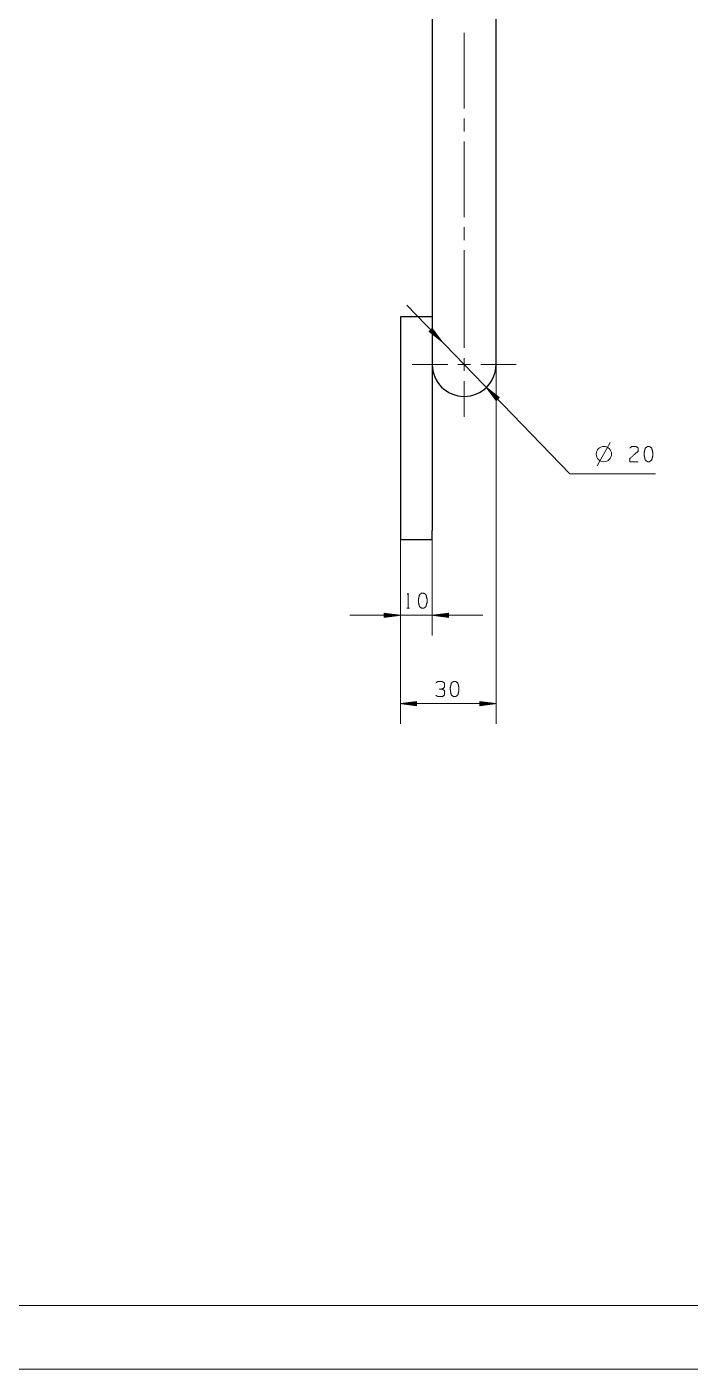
# Model space of a CAD drawing. Header units: millimetres. Extents: x 0 to 594, y 0 to 420.
# Drawn here: x 297 to 401, y 0 to 210.4 of the extents above; entities that cross this region are included whole.
import ezdxf

# ---------------------------------------------------------------- set-up
doc = ezdxf.new("R2010")
doc.units = ezdxf.units.MM
doc.layers.add('101', color=7, linetype='Continuous', true_color=0xffffff)

msp = doc.modelspace()

# ---------------------------------------------------------------- linework, layer by layer
at = {"layer": '101', "color": 203, "linetype": 'Continuous', "lineweight": 25}
for p, q in [((360.59, 324.82), (360.59, 167.5)), ((370.59, 167.5), (370.59, 324.82)), ((360.59, 165), (355.59, 165)), ((355.59, 163.5), (355.59, 131.5)), ((360.59, 157.5), (360.59, 131.5)), ((360.59, 130), (355.59, 130))]:
    msp.add_line(p, q, dxfattribs=at)
at = {"layer": '101', "color": 151, "linetype": 'Continuous', "lineweight": 18}
for p, q in [((365.59, 209.5), (365.59, 197.64)), ((365.59, 196.06), (365.59, 194.05)), ((365.59, 192.46), (365.59, 180.61)), ((365.59, 179.02), (365.59, 177.01)), ((365.59, 160.09), (365.59, 165.67)), ((365.59, 156.5), (365.59, 158.5)), ((363, 157.5), (357.41, 157.5)), ((364.58, 157.5), (366.59, 157.5)), ((368.18, 157.5), (373.76, 157.5)), ((365.59, 154.91), (365.59, 149.32))]:
    msp.add_line(p, q, dxfattribs=at)
at = {"layer": '101', "color": 22, "linetype": 'Continuous', "lineweight": 18}
for p, q in [((356.59, 166.79), (382.17, 140.37)), ((370.59, 167.5), (370.59, 101.17)), ((360.58, 163.15), (360.1, 162.68)), ((360.1, 162.68), (362.11, 161.09)), ((360.11, 162.69), (360.13, 162.66)), ((360.11, 162.69), (360.13, 162.66)), ((360.14, 162.72), (360.43, 162.42)), ((360.18, 162.76), (360.74, 162.18)), ((360.21, 162.79), (361.04, 161.94)), ((360.25, 162.83), (361.35, 161.7)), ((360.29, 162.86), (361.65, 161.45)), ((360.32, 162.9), (361.96, 161.21)), ((360.36, 162.93), (361.99, 161.25)), ((360.4, 162.97), (361.76, 161.56)), ((360.43, 163), (361.53, 161.87)), ((360.47, 163.04), (361.3, 162.18)), ((360.51, 163.07), (361.07, 162.5)), ((360.54, 163.11), (360.83, 162.81)), ((360.58, 163.15), (360.6, 163.12)), ((362.11, 161.09), (360.58, 163.15)), ((360.58, 163.15), (360.6, 163.12)), ((369.07, 153.91), (370.59, 151.85)), ((371.07, 152.31), (369.07, 153.91)), ((370.81, 152.06), (369.18, 153.75)), ((370.85, 152.1), (369.22, 153.79)), ((370.78, 152.03), (369.41, 153.44)), ((370.89, 152.13), (369.52, 153.54)), ((370.74, 151.99), (369.64, 153.12)), ((370.92, 152.17), (369.83, 153.3)), ((370.7, 151.96), (369.88, 152.81)), ((370.67, 151.92), (370.11, 152.5)), ((370.96, 152.21), (370.13, 153.06)), ((370.63, 151.89), (370.34, 152.19)), ((371, 152.24), (370.44, 152.82)), ((370.59, 151.85), (370.57, 151.87)), ((370.59, 151.85), (370.57, 151.87)), ((370.59, 151.85), (371.07, 152.31)), ((371.03, 152.28), (370.74, 152.58)), ((371.07, 152.31), (371.05, 152.33)), ((371.07, 152.31), (371.05, 152.33)), ((382.17, 140.37), (395.61, 140.37)), ((355.59, 131.5), (355.59, 101.17)), ((355.59, 130), (355.59, 115.02)), ((360.59, 130), (360.59, 115.02)), ((368.52, 118.2), (347.65, 118.2)), ((353.05, 118.53), (353.08, 118.53)), ((353.05, 118.53), (353.05, 117.86)), ((353.05, 118.53), (353.08, 118.53)), ((355.59, 118.2), (353.05, 118.53)), ((353.05, 118.48), (353.47, 118.48)), ((353.05, 118.43), (353.85, 118.43)), ((353.05, 118.37), (354.24, 118.37)), ((353.05, 118.32), (354.62, 118.32)), ((353.05, 118.27), (355.01, 118.27)), ((353.05, 118.22), (355.39, 118.22)), ((353.05, 117.86), (355.59, 118.2)), ((353.05, 118.17), (355.39, 118.17)), ((353.05, 118.12), (355.01, 118.12)), ((353.05, 118.07), (354.62, 118.07)), ((353.05, 118.02), (354.24, 118.02)), ((353.05, 117.97), (353.85, 117.97)), ((353.05, 117.92), (353.47, 117.92)), ((353.05, 117.87), (353.08, 117.87)), ((353.05, 117.87), (353.08, 117.87)), ((363.13, 118.53), (360.59, 118.2)), ((360.59, 118.2), (363.13, 117.86)), ((363.13, 118.22), (360.78, 118.22)), ((363.13, 118.17), (360.78, 118.17)), ((363.13, 118.27), (361.17, 118.27)), ((363.13, 118.12), (361.17, 118.12)), ((363.13, 118.32), (361.55, 118.32)), ((363.13, 118.07), (361.55, 118.07)), ((363.13, 118.37), (361.94, 118.37)), ((363.13, 118.02), (361.94, 118.02)), ((363.13, 118.43), (362.32, 118.43)), ((363.13, 117.97), (362.32, 117.97)), ((363.13, 118.48), (362.71, 118.48)), ((363.13, 117.92), (362.71, 117.92)), ((363.13, 118.53), (363.1, 118.53)), ((363.13, 118.53), (363.1, 118.53)), ((363.13, 117.87), (363.1, 117.87)), ((363.13, 117.87), (363.1, 117.87)), ((363.13, 117.86), (363.13, 118.53)), ((358.13, 104.67), (355.59, 104.34)), ((370.59, 104.34), (355.59, 104.34)), ((355.59, 104.34), (358.13, 104.01)), ((358.13, 104.37), (355.78, 104.37)), ((358.13, 104.32), (355.78, 104.32)), ((358.13, 104.42), (356.17, 104.42)), ((358.13, 104.26), (356.17, 104.26)), ((358.13, 104.47), (356.55, 104.47)), ((358.13, 104.21), (356.55, 104.21)), ((358.13, 104.52), (356.94, 104.52)), ((358.13, 104.16), (356.94, 104.16)), ((358.13, 104.57), (357.32, 104.57)), ((358.13, 104.11), (357.32, 104.11)), ((358.13, 104.62), (357.71, 104.62)), ((358.13, 104.06), (357.71, 104.06)), ((358.13, 104.67), (358.1, 104.67)), ((358.13, 104.67), (358.1, 104.67)), ((358.13, 104.01), (358.1, 104.01)), ((358.13, 104.01), (358.1, 104.01)), ((358.13, 104.01), (358.13, 104.67)), ((368.05, 104.67), (368.05, 104.01)), ((368.05, 104.67), (368.08, 104.67)), ((370.59, 104.34), (368.05, 104.67)), ((368.05, 104.67), (368.08, 104.67)), ((368.05, 104.62), (368.47, 104.62)), ((368.05, 104.57), (368.85, 104.57)), ((368.05, 104.52), (369.24, 104.52)), ((368.05, 104.47), (369.62, 104.47)), ((368.05, 104.42), (370.01, 104.42)), ((368.05, 104.37), (370.39, 104.37)), ((368.05, 104.01), (370.59, 104.34)), ((368.05, 104.32), (370.39, 104.32)), ((368.05, 104.26), (370.01, 104.26)), ((368.05, 104.21), (369.62, 104.21)), ((368.05, 104.16), (369.24, 104.16)), ((368.05, 104.11), (368.85, 104.11)), ((368.05, 104.06), (368.47, 104.06)), ((368.05, 104.01), (368.08, 104.01)), ((368.05, 104.01), (368.08, 104.01))]:
    msp.add_line(p, q, dxfattribs=at)
at = {"layer": '101', "color": 72, "linetype": 'Continuous', "lineweight": 18}
for p, q in [((386.46, 141.62), (388.46, 145.27)), ((356.61, 119.29), (357.03, 119.29))]:
    msp.add_line(p, q, dxfattribs=at)
at = {"layer": '101', "color": 133, "linetype": 'Continuous', "lineweight": 18}
for p, q in [((25, 10), (584, 10)), ((0, 0), (594, 0))]:
    msp.add_line(p, q, dxfattribs=at)
at = {"layer": '101', "color": 72, "linetype": 'Continuous', "lineweight": 18}
msp.add_circle((387.5, 143.46), 1.2, dxfattribs=at)
at = {"layer": '101', "color": 203, "linetype": 'Continuous', "lineweight": 25}
msp.add_arc((365.59, 157.5), 5, 180, 0, dxfattribs=at)
at = {"layer": '101', "color": 151, "linetype": 'Continuous', "lineweight": 18}
msp.add_open_spline([(365.59, 175.43), (365.59, 166.75), (365.59, 163.57)], degree=1, knots=[0, 0, 0.732149, 1, 1], dxfattribs=at)
at = {"layer": '101', "color": 203, "linetype": 'Continuous', "lineweight": 25}
for points, knots in [([(360.59, 167.5), (360.59, 164.68), (360.59, 162.09), (360.59, 159.94), (360.59, 158.4), (360.59, 157.6), (360.59, 157.5)], [0, 0, 0.281733, 0.540641, 0.75575, 0.909632, 0.989822, 1, 1]), ([(370.59, 157.5), (370.59, 157.9), (370.59, 159.09), (370.59, 160.95), (370.59, 163.34), (370.59, 166.08), (370.59, 167.5)], [0, 0, 0.040506, 0.158746, 0.345139, 0.584585, 0.857685, 1, 1]), ([(355.59, 165), (355.59, 164.88), (355.59, 164.07), (355.59, 163.5)], [0, 0, 0.076123, 0.617319, 1, 1]), ([(355.59, 131.5), (355.59, 130.44), (355.59, 130)], [0, 0, 0.707105, 1, 1]), ([(360.59, 130), (360.59, 130.11), (360.59, 130.92), (360.59, 131.5)], [0, 0, 0.076123, 0.617319, 1, 1])]:
    msp.add_open_spline(points, degree=1, knots=knots, dxfattribs=at)
at = {"layer": '101', "color": 72, "linetype": 'Continuous', "lineweight": 18}
for points, knots in [([(391.56, 144.41), (391.87, 144.63), (392.56, 144.63), (392.9, 144.41), (392.9, 143.93), (391.54, 142.73), (391.56, 142.26), (392.9, 142.26)], [0, 0, 0.069688, 0.192979, 0.265274, 0.350227, 0.674742, 0.759753, 1, 1]), ([(394.66, 142.26), (395, 142.51), (395.18, 143.21), (395.18, 143.68), (395, 144.41), (394.66, 144.63), (394.33, 144.63), (393.99, 144.41), (393.81, 143.68), (393.83, 143.21), (393.99, 142.51), (394.33, 142.26), (394.66, 142.26)], [0, 0, 0.067524, 0.183969, 0.260582, 0.38094, 0.446137, 0.5003, 0.565502, 0.685861, 0.762526, 0.878307, 0.945837, 1, 1]), ([(356.68, 121.46), (356.82, 121.66), (356.82, 119.29)], [0, 0, 0.093497, 1, 1]), ([(359.25, 119.29), (359.59, 119.54), (359.77, 120.24), (359.77, 120.71), (359.59, 121.44), (359.25, 121.66), (358.92, 121.66), (358.58, 121.44), (358.41, 120.71), (358.42, 120.24), (358.58, 119.54), (358.92, 119.29), (359.25, 119.29)], [0, 0, 0.067525, 0.183971, 0.260586, 0.380946, 0.446143, 0.500306, 0.565503, 0.685864, 0.762531, 0.878312, 0.945837, 1, 1]), ([(362.15, 106.63), (362.49, 106.86), (362.49, 107.58), (362.15, 107.81), (361.46, 107.81), (361.13, 107.58)], [0, 0, 0.153872, 0.429852, 0.583727, 0.846126, 1, 1]), ([(364.25, 105.43), (364.59, 105.68), (364.77, 106.38), (364.77, 106.86), (364.59, 107.58), (364.25, 107.81), (363.92, 107.81), (363.58, 107.58), (363.41, 106.86), (363.42, 106.38), (363.58, 105.68), (363.92, 105.43), (364.25, 105.43)], [0, 0, 0.067525, 0.183972, 0.260584, 0.380945, 0.446143, 0.500306, 0.565504, 0.685865, 0.762531, 0.878312, 0.945837, 1, 1]), ([(361.15, 105.66), (361.46, 105.43), (362.15, 105.43), (362.49, 105.66), (362.49, 106.38), (362.15, 106.63), (361.64, 106.63)], [0, 0, 0.124123, 0.34369, 0.472445, 0.703376, 0.836727, 1, 1])]:
    msp.add_open_spline(points, degree=1, knots=knots, dxfattribs=at)

doc.saveas('drawing.dxf')
